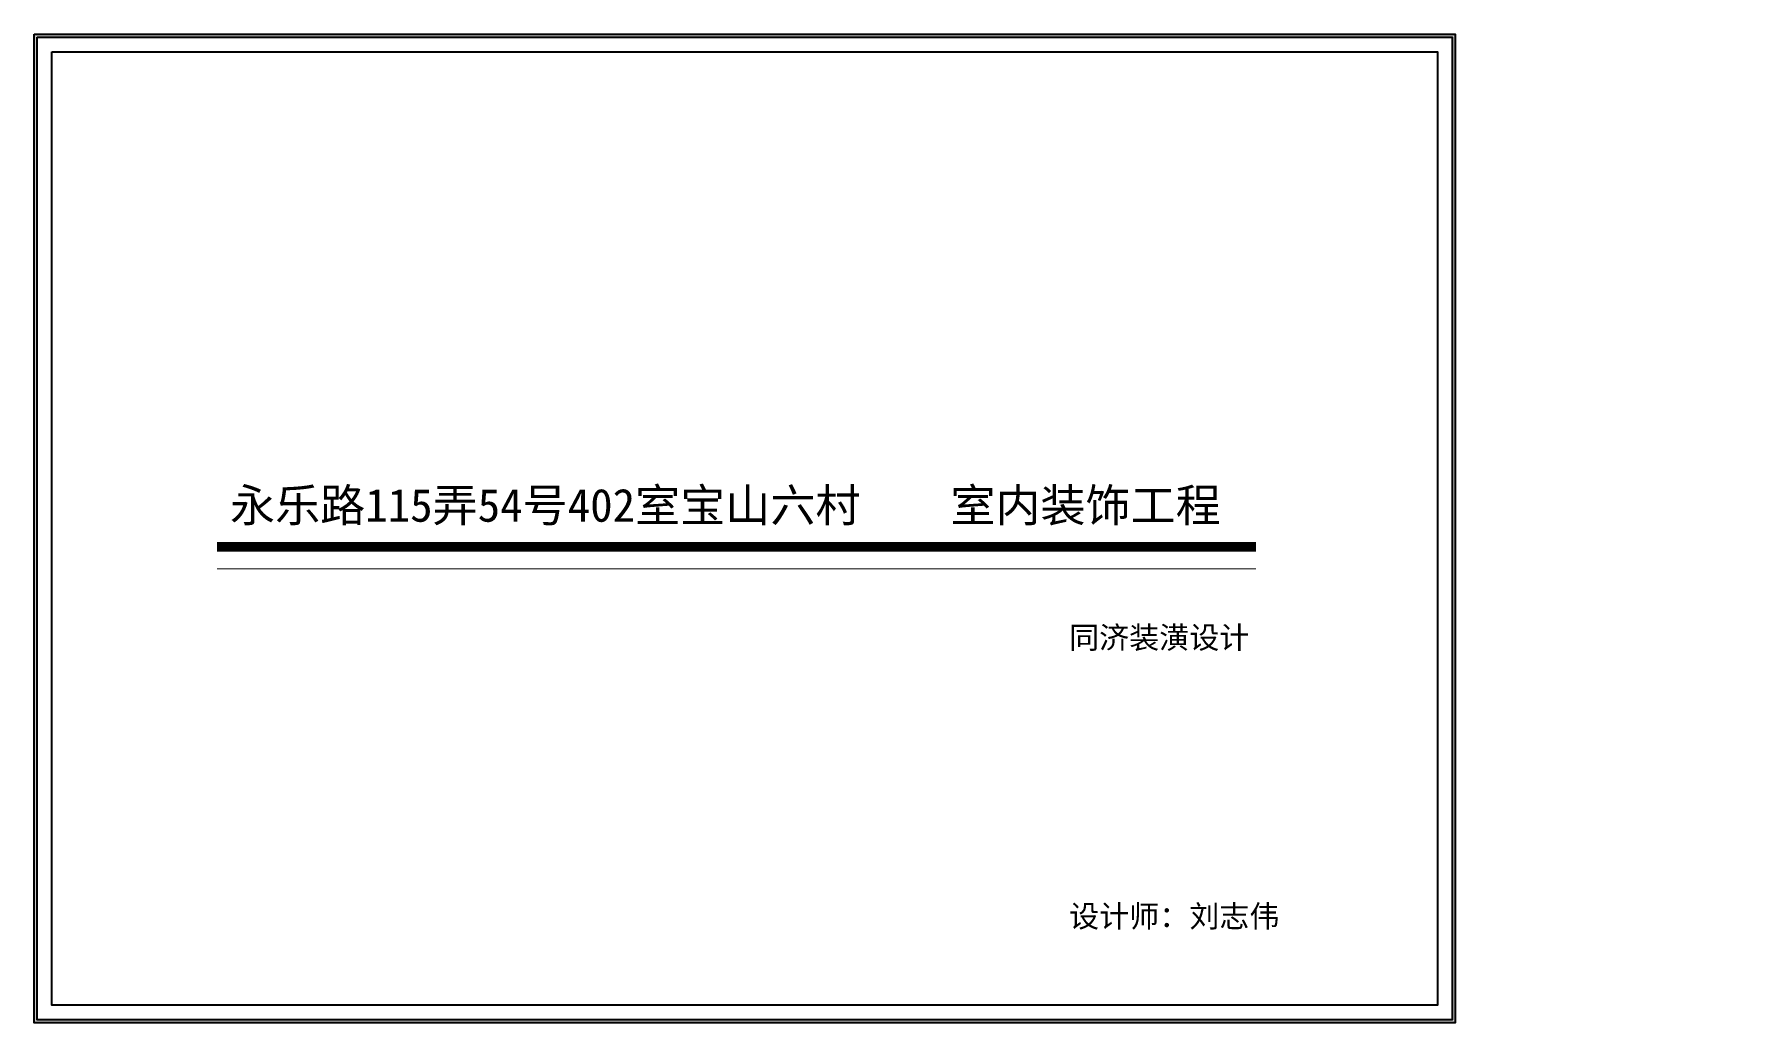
# Model space of a CAD drawing. Extents: x -74236 to 286982, y -14633 to 132816.
# Drawn here: x -72954 to -34078, y 92988 to 115430 of the extents above; entities that cross this region are included whole.
import ezdxf

# ---------------------------------------------------------------- set-up
doc = ezdxf.new("R2010")
doc.units = 0
doc.header["$LTSCALE"] = 10
doc.header["$MEASUREMENT"] = 0
doc.layers.add('0内标注', color=250, linetype='Continuous')
doc.styles.get("Standard").update_dxf_attribs({"font": 'gbenor.shx', "bigfont": 'gbcbig.shx'})

msp = doc.modelspace()

# ---------------------------------------------------------------- hatches: boundary and pattern name
at = {"layer": '0内标注'}
h = msp.add_hatch(color=256, dxfattribs=at)
h.dxf.hatch_style = 1
h.paths.add_polyline_path([(-72953.6, 92987.8), (-40697.5, 92987.8), (-40697.5, 115429.6), (-72953.6, 115429.6)])
h.paths.add_polyline_path([(-72887.3, 115363.3), (-40763.8, 115363.3), (-40763.8, 93054.1), (-72887.3, 93054.1)], flags=16)
h.paths.add_polyline_path([(-72555.8, 115031.9), (-41095.3, 115031.9), (-41095.3, 93385.6), (-72555.8, 93385.6)], flags=0)
h.paths.add_polyline_path([(-44895.1, 106742.8), (-42995.2, 106742.8), (-42995.2, 105069.6), (-44895.1, 105069.6), (-44895.1, 95058.8), (-43106.4, 95058.8), (-43106.4, 93943.3), (-44895.1, 93943.3)], flags=0)
h.paths.add_polyline_path([(-44254, 113255.3, -0.4142136), (-43015.6, 114493.6, -0.4142136), (-41777.3, 113255.3, -0.4142136), (-43015.6, 112017, -0.4142136)], flags=0)
h.paths.add_polyline_path([(-43888.8, 113255.3, -0.4142136), (-43015.6, 114128.5, -0.4142136), (-42142.5, 113255.3, -0.4142136), (-43015.6, 112382.1, -0.4142136)], flags=0)
h.paths.add_polyline_path([(-43604.1, 113462.9), (-43577.3, 113455.9), (-43538.3, 113438.2), (-43538.3, 113438.2), (-43539.4, 113438.7), (-43577.3, 113455.9), (-43600.4, 113461.9), (-43607.8, 113458.5), (-43631.5, 113430.9), (-43632.6, 113428.1), (-43629.5, 113433.2)], flags=0)
h.paths.add_polyline_path([(-43079.1, 113491.3), (-43084.4, 113491.4), (-43076.3, 113495.3)], flags=0)
h.paths.add_polyline_path([(-43192.1, 113556.9), (-43176, 113569), (-43155.8, 113559.1), (-43139.2, 113549.6), (-43123.8, 113528.7), (-43103.1, 113514.8), (-43103.4, 113482.5), (-43115.6, 113489.4), (-43103.3, 113495), (-43103.2, 113505.9), (-43112.3, 113521), (-43123.8, 113528.7), (-43139.2, 113549.6), (-43155.8, 113559.1), (-43176, 113569), (-43201.1, 113550.2), (-43205.2, 113533.5), (-43198, 113514.3), (-43188.1, 113513.7), (-43209.2, 113517.6), (-43200.9, 113550.8)], flags=0)
h.paths.add_polyline_path([(-42480, 112762.7), (-42476, 112775.4), (-42470.8, 112772), (-42456.9, 112775.6), (-42461.6, 112758.6), (-42456, 112741.5), (-42473.8, 112754.1)], flags=0)
h.paths.add_polyline_path([(-42553.5, 113480.9), (-42550.8, 113485.3), (-42554.3, 113482.6)], flags=0)
h.paths.add_polyline_path([(-42855.1, 113599.9), (-42861.3, 113603), (-42851.5, 113594.6)], flags=0)
h.paths.add_polyline_path([(-42775, 113579.5), (-42770.7, 113615), (-42728.5, 113616.8), (-42693.9, 113604.6), (-42693.9, 113605.2), (-42680.6, 113588.7), (-42707.8, 113561.1), (-42754.7, 113564.4)], flags=0)
h.paths.add_polyline_path([(-41825.4, 111692.6), (-41641.5, 111692.6), (-41641.5, 111862.5), (-41825.4, 111862.5)], flags=8)
h.paths.add_polyline_path([(-42361.3, 113904.1), (-42246.9, 113760.7), (-42051.3, 113916.9), (-42165.7, 114060.3)], flags=8)
h.paths.add_polyline_path([(-42106.6, 113277.9), (-42092.8, 113095.1), (-41843.2, 113113.8), (-41856.9, 113296.7)], flags=8)
h.paths.add_polyline_path([(-42107.7, 113433.6), (-42089.1, 113249.2), (-41834.2, 113274.9), (-41852.8, 113459.3)], flags=8)
h.paths.add_polyline_path([(-42189.1, 113681.8), (-42133.7, 113504.9), (-41889.2, 113581.4), (-41944.6, 113758.3)], flags=8)
h.paths.add_polyline_path([(-42261.4, 113803.2), (-42174.1, 113641.9), (-41954, 113761.2), (-42041.4, 113922.4)], flags=8)
h.paths.add_polyline_path([(-42144.8, 113554.8), (-42098.3, 113377.4), (-41856.1, 113440.8), (-41902.6, 113618.2)], flags=8)
h.paths.add_polyline_path([(-42565.7, 112542.4), (-42274.8, 112818.7), (-41947.4, 112474.1), (-42238.3, 112197.7)], flags=8)
h.paths.add_polyline_path([(-42813, 112411.1), (-42444.9, 112615.2), (-42240.3, 112246.3), (-42608.5, 112042.2)], flags=8)
h.paths.add_polyline_path([(-43316, 112517.1), (-42925.3, 112376.6), (-43088.2, 111923.8), (-43478.8, 112064.3)], flags=8)
h.paths.add_polyline_path([(-43175.6, 114162.7), (-42992.7, 114175), (-43009.5, 114424.8), (-43192.5, 114412.5)], flags=8)
h.paths.add_polyline_path([(-44337, 111067.9), (-42355.8, 111067.9), (-42355.8, 111286.5), (-44337, 111286.5)], flags=8)
h.paths.add_polyline_path([(-44293.4, 111855.2), (-41720.1, 111855.2), (-41720.1, 111319.4), (-44293.4, 111319.4)], flags=8)
h.paths.add_polyline_path([(-43927.8, 113255.1), (-43922.2, 113440.3), (-44178.3, 113448.1), (-44183.9, 113262.9)], flags=8)
h.paths.add_polyline_path([(-43930.3, 113102.2), (-43933.6, 113285.6), (-44183.9, 113281.1), (-44180.6, 113097.7)], flags=8)
h.paths.add_polyline_path([(-43499, 112640.7), (-43194.4, 112375.9), (-43514.8, 112007.3), (-43819.4, 112272.1)], flags=8)
h.paths.add_polyline_path([(-43703.5, 112808.5), (-43496.3, 112547.9), (-43843.3, 112271.8), (-44050.6, 112532.4)], flags=8)
h.paths.add_polyline_path([(-43902.6, 113521.4), (-43841, 113696.2), (-44082.7, 113781.3), (-44144.2, 113606.4)], flags=8)
h.paths.add_polyline_path([(-43924.4, 113396.6), (-43883.9, 113575.5), (-44128.1, 113630.7), (-44168.5, 113451.8)], flags=8)
h.paths.add_polyline_path([(-43853.1, 113651.3), (-43767.8, 113814.8), (-43992.4, 113931.9), (-44077.7, 113768.4)], flags=8)
h.paths.add_polyline_path([(-43798.5, 113744.4), (-43701.7, 113900.2), (-43914.4, 114032.2), (-44011.1, 113876.4)], flags=8)
h.paths.add_polyline_path([(-43453.5, 114055.9), (-43280.8, 114123.2), (-43373.8, 114361.9), (-43546.5, 114294.7)], flags=8)
h.paths.add_polyline_path([(-43669.7, 113893.9), (-43533.6, 114016.7), (-43701.3, 114202.6), (-43837.4, 114079.7)], flags=8)
h.paths.add_polyline_path([(-43564.3, 113990.8), (-43407.1, 114085.2), (-43536, 114299.8), (-43693.2, 114205.4)], flags=8)
h.paths.add_polyline_path([(-43334.7, 114125.9), (-43150.9, 114149.4), (-43183.4, 114403.6), (-43367.2, 114380.1)], flags=8)
h.paths.add_polyline_path([(-43086.3, 112425.7), (-42693.2, 112494), (-42611.8, 112025.7), (-43004.9, 111957.4)], flags=8)
h.paths.add_polyline_path([(-42516, 114015.1), (-42357.9, 113922.1), (-42231, 114137.9), (-42389.1, 114230.9)], flags=8)
h.paths.add_polyline_path([(-42644.5, 114102.9), (-42482.4, 114013.1), (-42358.2, 114237.2), (-42520.3, 114327)], flags=8)
h.paths.add_polyline_path([(-42893, 114180), (-42718, 114125.3), (-42643.2, 114364.2), (-42818.3, 114418.9)], flags=8)
h.paths.add_polyline_path([(-43036.4, 114185.9), (-42853.2, 114165.6), (-42825.4, 114417.4), (-43008.7, 114437.6)], flags=8)
h.paths.add_polyline_path([(-42765.2, 114141.5), (-42593, 114078.6), (-42507.1, 114313.7), (-42679.3, 114376.6)], flags=8)
h.paths.add_polyline_path([(-44839, 110969.8), (-41264.7, 110969.8), (-41264.7, 110468.2), (-44839, 110468.2)], flags=8)
h.paths.add_polyline_path([(-44012.8, 109118.5), (-42216.6, 109118.5), (-42216.6, 108849.5), (-44012.8, 108849.5)], flags=8)
h.paths.add_polyline_path([(-44012.8, 109965.3), (-42125.6, 109965.3), (-42125.6, 109701.2), (-44012.8, 109701.2)], flags=8)
h.paths.add_polyline_path([(-44012.8, 109666.6), (-42810.2, 109666.6), (-42810.2, 109404.9), (-44012.8, 109404.9)], flags=8)
h.paths.add_polyline_path([(-44012.8, 109386.6), (-42789.4, 109386.6), (-42789.4, 109116.8), (-44012.8, 109116.8)], flags=8)
h.paths.add_polyline_path([(-44813.5, 108194.8), (-43772.9, 108194.8), (-43772.9, 107825.5), (-44813.5, 107825.5)], flags=8)
h.paths.add_polyline_path([(-53091.1, 95528.9), (-51872.1, 95528.9), (-51872.1, 95339.8), (-53091.1, 95339.8)], flags=8)
h.paths.add_polyline_path([(-53082, 95333.4), (-51435.8, 95333.4), (-51435.8, 95233.6), (-53082, 95233.6)], flags=8)
h.paths.add_polyline_path([(-48438.7, 95531.1), (-47477.9, 95531.1), (-47477.9, 95344.6), (-48438.7, 95344.6)], flags=8)
h.paths.add_polyline_path([(-44877.9, 104358.8), (-42944, 104358.8), (-42944, 104142.9), (-44877.9, 104142.9)], flags=8)
h.paths.add_polyline_path([(-43439.1, 107221.7), (-42384.9, 107221.7), (-42384.9, 106852.4), (-43439.1, 106852.4)], flags=8)
h.paths.add_polyline_path([(-43083.3, 94910.1), (-42502.5, 94910.1), (-42502.5, 94594.1), (-43083.3, 94594.1)], flags=8)
h.paths.add_polyline_path([(-44877.9, 98930.2), (-44291.5, 98930.2), (-44291.5, 98534.5), (-44877.9, 98534.5)], flags=8)
h.paths.add_polyline_path([(-44872, 94899), (-44512, 94899), (-44512, 94583), (-44872, 94583)], flags=8)
h.paths.add_polyline_path([(-44877.9, 97814.9), (-44293.6, 97814.9), (-44293.6, 97401.5), (-44877.9, 97401.5)], flags=8)
h.paths.add_polyline_path([(-44869.8, 95479.3), (-44482.8, 95479.3), (-44482.8, 95150.7), (-44869.8, 95150.7)], flags=8)
h.paths.add_polyline_path([(-44877.9, 96699.6), (-43949.7, 96699.6), (-43949.7, 96304.6), (-44877.9, 96304.6)], flags=8)
h.paths.add_polyline_path([(-44877.9, 100287.4), (-42941.9, 100287.4), (-42941.9, 100075.4), (-44877.9, 100075.4)], flags=8)
h.paths.add_polyline_path([(-44877.9, 99608.8), (-43143.6, 99608.8), (-43143.6, 99396.1), (-44877.9, 99396.1)], flags=8)
h.paths.add_polyline_path([(-44877.9, 100965.9), (-43007.8, 100965.9), (-43007.8, 100752.6), (-44877.9, 100752.6)], flags=8)
h.paths.add_polyline_path([(-43083.3, 94086.9), (-42479.3, 94086.9), (-42479.3, 93772), (-43083.3, 93772)], flags=8)
h.paths.add_polyline_path([(-44872, 93816.7), (-44614.8, 93816.7), (-44614.8, 93502.3), (-44872, 93502.3)], flags=8)
h.paths.add_polyline_path([(-44872, 94363.4), (-44563, 94363.4), (-44563, 94048.5), (-44872, 94048.5)], flags=8)
h.paths.add_polyline_path([(-44877.9, 103680.2), (-42469.7, 103680.2), (-42469.7, 103466.3), (-44877.9, 103466.3)], flags=8)
h.paths.add_polyline_path([(-44878.6, 102322.7), (-42538.9, 102322.7), (-42538.9, 102108.1), (-44878.6, 102108.1)], flags=8)
h.paths.add_polyline_path([(-44877.9, 103001.6), (-42201.1, 103001.6), (-42201.1, 102784.4), (-44877.9, 102784.4)], flags=8)
h.paths.add_polyline_path([(-44907.9, 101628.8), (-42431.2, 101628.8), (-42431.2, 101411.6), (-44907.9, 101411.6)], flags=8)
h.paths.add_polyline_path([(-44898.8, 105008.8), (-42155.9, 105008.8), (-42155.9, 104795.5), (-44898.8, 104795.5)], flags=8)
h.paths.add_polyline_path([(-36112.6, 95451.1), (-34863.4, 95451.1), (-34863.4, 95200.2), (-36112.6, 95200.2)], flags=9)
h.paths.add_polyline_path([(-36496.7, 97392.8), (-35487.5, 97392.8), (-35487.5, 97091.1), (-36496.7, 97091.1)], flags=9)
h.paths.add_polyline_path([(-36809.6, 93788.4), (-35566, 93788.4), (-35566, 93540.2), (-36809.6, 93540.2)], flags=9)
h.paths.add_polyline_path([(-36480.4, 94343.1), (-35958.3, 94343.1), (-35958.3, 94094.9), (-36480.4, 94094.9)], flags=9)
h.paths.add_polyline_path([(-34341.4, 94343.1), (-34078.5, 94343.1), (-34078.5, 94094.9), (-34341.4, 94094.9)], flags=9)
h.paths.add_polyline_path([(-34623.5, 94886.6), (-34094.9, 94886.6), (-34094.9, 94584.9), (-34623.5, 94584.9)], flags=9)
h.paths.add_polyline_path([(-36743.6, 94941.4), (-35982.5, 94941.4), (-35982.5, 94638.8), (-36743.6, 94638.8)], flags=9)
h.paths.add_polyline_path([(-36342.7, 96090.8), (-34639.6, 96090.8), (-34639.6, 95789.2), (-36342.7, 95789.2)], flags=9)

# ---------------------------------------------------------------- linework, layer by layer
msp.add_line((-40763.8, 93054.1), (-72887.3, 93054.1))
for points in [[(-72953.6, 115429.6), (-40697.5, 115429.6), (-40697.5, 92987.8), (-72953.6, 92987.8)], [(-72887.3, 115363.3), (-40763.8, 115363.3), (-40763.8, 93054.1), (-72887.3, 93054.1)], [(-72555.8, 115031.9), (-41095.3, 115031.9), (-41095.3, 93385.6), (-72555.8, 93385.6)]]:
    msp.add_lwpolyline(points, close=True)
msp.add_lwpolyline([(-68804.9, 103793.3, 224.7, 224.7, 0), (-45221.9, 103793.3, 22.5, 22.5, 0)], format="xyseb")
at = {"const_width": 22.5}
msp.add_lwpolyline([(-68804.9, 103290.3), (-45221.9, 103290.3)], dxfattribs=at)

# ---------------------------------------------------------------- texts
at = {"attachment_point": 1}
for s, insert, char_height, width in [('{\\fSimSun|b0|i0|c134|p2;\\C4;永乐路115弄54号402室宝山六村\\fSimHei|b0|i0|c134|p49;    \\fSimSun|b0|i0|c134|p2;\\H1x;\\C256;室内装饰工程}', (-68509.9, 105112), 750, 60998.22), ('{\\fSimHei|b0|i0|c134|p49;同济装潢设计}', (-49461.2, 101984.8), 500, 18270.037), ('{\\fSimHei|b0|i0|c134|p49;设计师：刘志伟}', (-49461.2, 95657.3), 500, 18270.037)]:
    msp.add_mtext(s, dxfattribs=dict(at, insert=insert, char_height=char_height, width=width))

doc.saveas('drawing.dxf')
